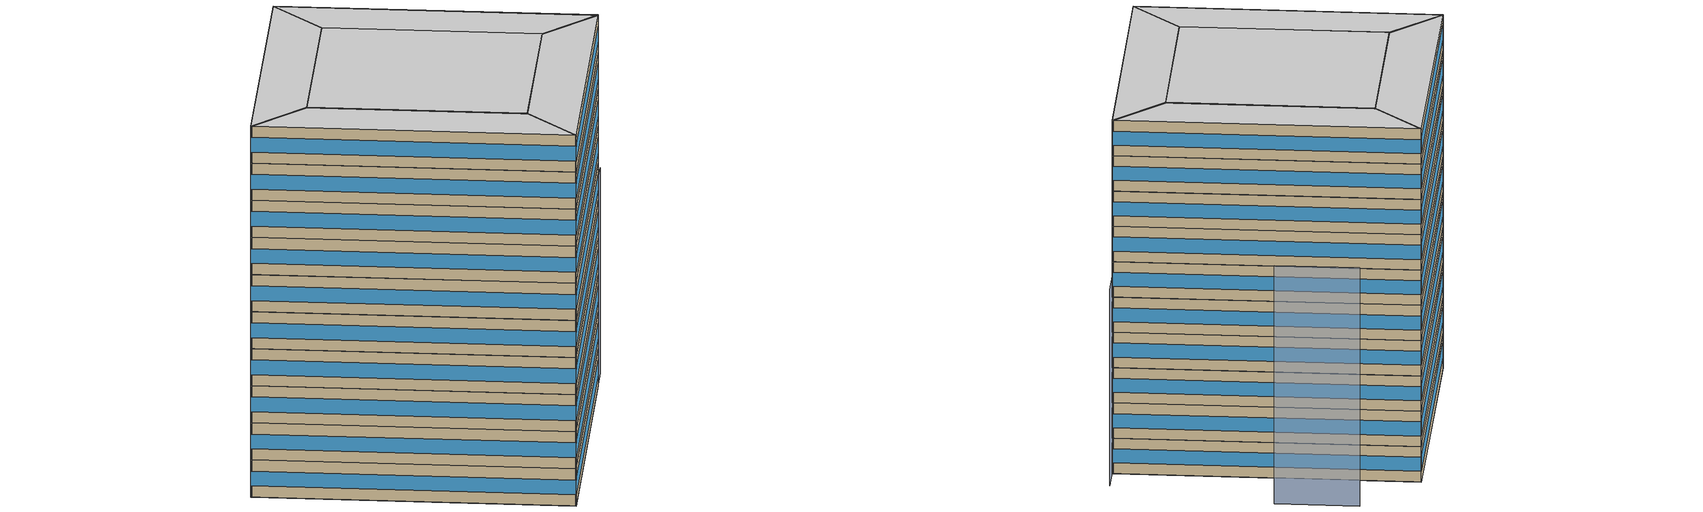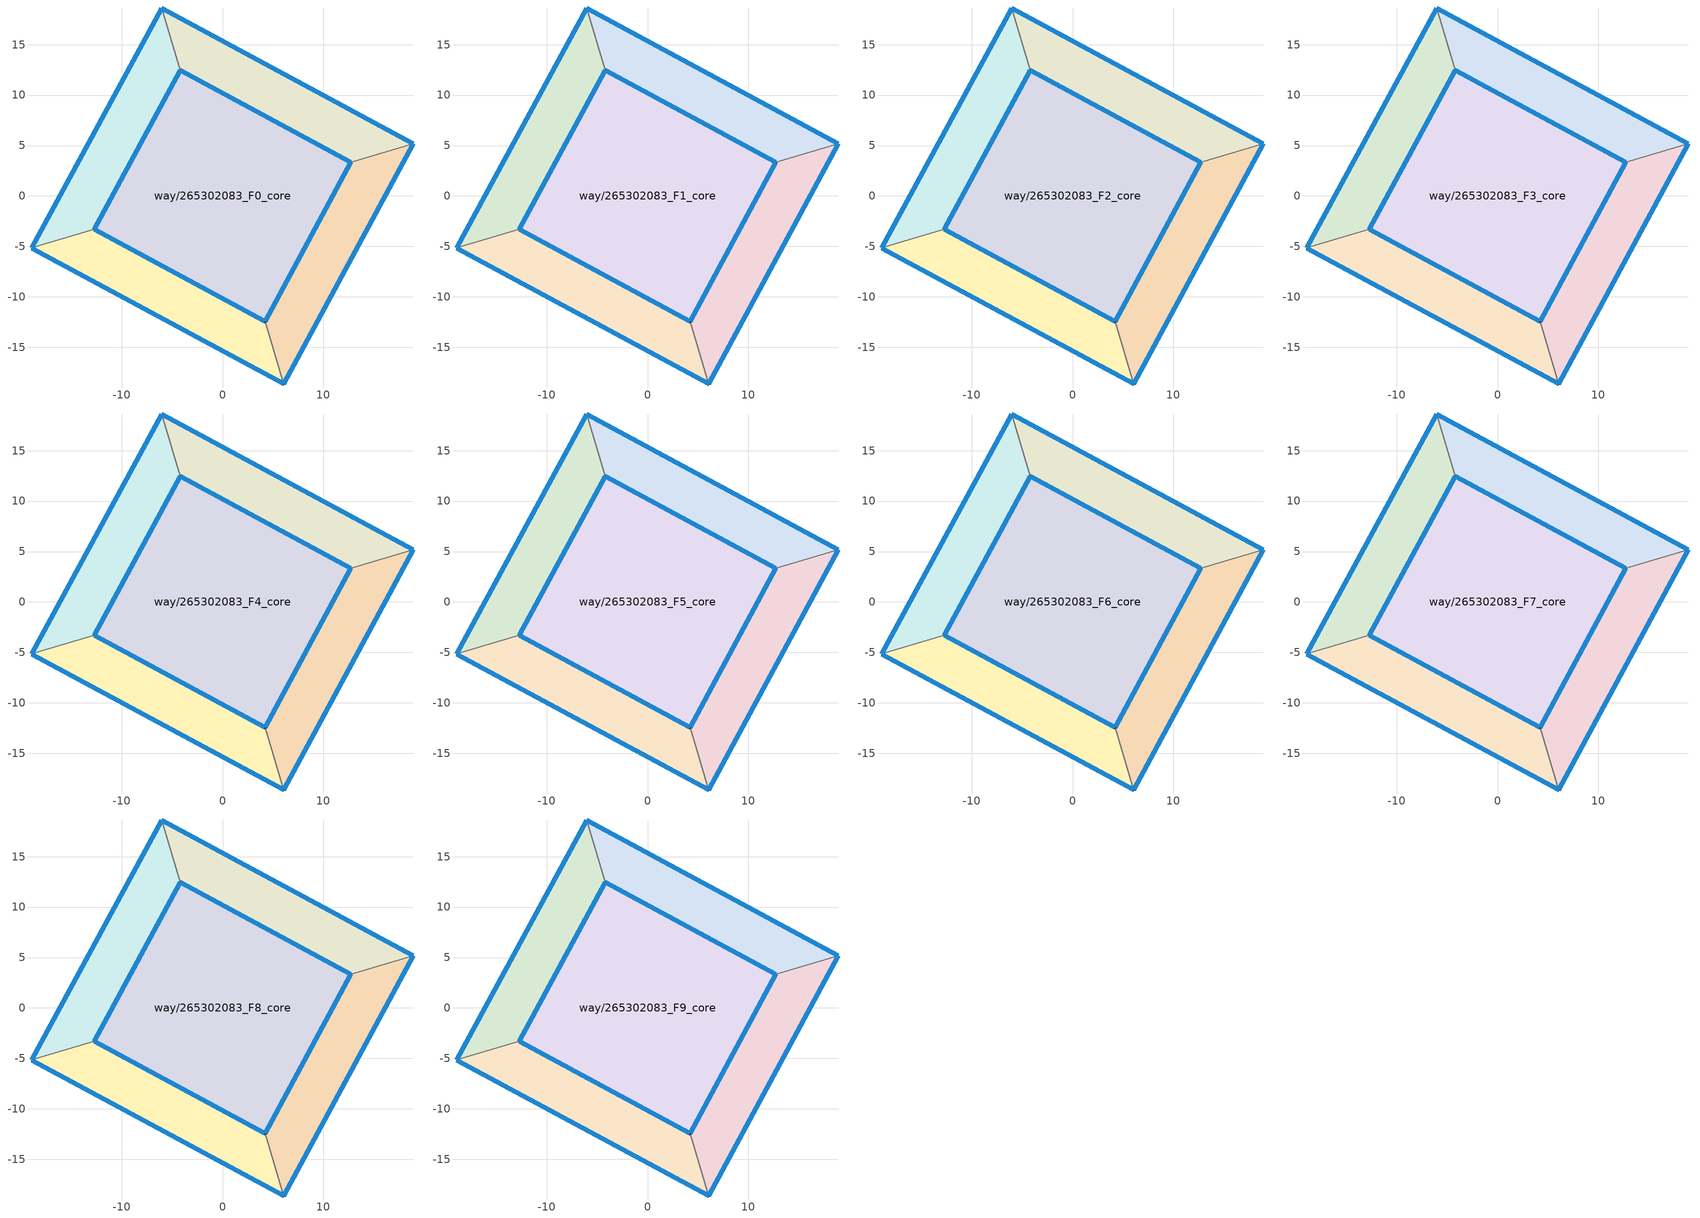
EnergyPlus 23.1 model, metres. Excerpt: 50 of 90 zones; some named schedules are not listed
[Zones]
way/265302083_F0_perim1
 floor ground (Floor_Construction): 6.06,-18.64 4.2,-12.45 -12.73,-3.31 -18.93,-5.15 z0
 wall outside (Wall_Construction): 6.06,-18.64 -18.93,-5.15 / -12.73,-3.31 4.2,-12.45 z0:3.5
 wall to way/265302083_F0_perim4 (Wall_Construction): 4.2,-12.45 6.06,-18.64 z0:3.5
 wall to way/265302083_F0_perim2 (Wall_Construction): -18.93,-5.15 -12.73,-3.31 z0:3.5
 window (Window_Construction): 6.04,-18.63 -18.92,-5.16 / -12.72,-3.31 4.2,-12.44 z1.05:2.45
way/265302083_F0_perim2
 floor ground (Floor_Construction): -12.73,-3.31 -4.18,12.45 -6.03,18.63 -18.93,-5.15 z0
 wall outside (Wall_Construction): -18.93,-5.15 -6.03,18.63 / -4.18,12.45 -12.73,-3.31 z0:3.5
 wall to way/265302083_F0_perim3 (Wall_Construction): -6.03,18.63 -4.18,12.45 z0:3.5
 window (Window_Construction): -18.92,-5.14 -6.03,18.62 / -4.19,12.44 -12.73,-3.3 z1.05:2.45
way/265302083_F0_perim3
 floor ground (Floor_Construction): 18.91,5.18 -6.03,18.63 -4.18,12.45 12.72,3.33 z0
 wall outside (Wall_Construction): -6.03,18.63 18.91,5.18 / 12.72,3.33 -4.18,12.45 z0:3.5
 wall to way/265302083_F0_perim4 (Wall_Construction): 18.91,5.18 12.72,3.33 z0:3.5
 window (Window_Construction): -6.01,18.63 18.9,5.18 / 12.71,3.33 -4.18,12.44 z1.05:2.45
way/265302083_F0_perim4
 floor ground (Floor_Construction): 6.06,-18.64 18.91,5.18 12.72,3.33 4.2,-12.45 z0
 wall outside (Wall_Construction): 18.91,5.18 6.06,-18.64 / 4.2,-12.45 12.72,3.33 z0:3.5
 window (Window_Construction): 18.9,5.17 6.06,-18.63 / 4.21,-12.44 12.71,3.32 z1.05:2.45
way/265302083_F0_core
 floor ground (Floor_Construction): 12.72,3.33 4.2,-12.45 -12.73,-3.31 -4.18,12.45 z0
 wall outside (Wall_Construction): -12.73,-3.31 4.2,-12.45 12.72,3.33 -4.18,12.45 -12.73,-3.31 z0:3.5
 window (Window_Construction): -12.72,-3.31 4.2,-12.44 / -4.19,12.44 -12.73,-3.3 / 12.71,3.33 -4.18,12.44 / 4.21,-12.44 12.71,3.32 z1.05:2.45
way/265302083_F1_perim1
 floor to way/265302083_F0_perim1 (Floor_Construction): 6.06,-18.64 4.2,-12.45 -12.73,-3.31 -18.93,-5.15 z3.5
 wall outside (Wall_Construction): 6.06,-18.64 -18.93,-5.15 / -12.73,-3.31 4.2,-12.45 z3.5:7
 wall to way/265302083_F1_perim4 (Wall_Construction): 4.2,-12.45 6.06,-18.64 z3.5:7
 wall to way/265302083_F1_perim2 (Wall_Construction): -18.93,-5.15 -12.73,-3.31 z3.5:7
 window (Window_Construction): 6.04,-18.63 -18.92,-5.16 / -12.72,-3.31 4.2,-12.44 z4.55:5.95
way/265302083_F1_perim2
 floor to way/265302083_F0_perim2 (Floor_Construction): -12.73,-3.31 -4.18,12.45 -6.03,18.63 -18.93,-5.15 z3.5
 wall outside (Wall_Construction): -18.93,-5.15 -6.03,18.63 / -4.18,12.45 -12.73,-3.31 z3.5:7
 wall to way/265302083_F1_perim3 (Wall_Construction): -6.03,18.63 -4.18,12.45 z3.5:7
 window (Window_Construction): -18.92,-5.14 -6.03,18.62 / -4.19,12.44 -12.73,-3.3 z4.55:5.95
way/265302083_F1_perim3
 floor to way/265302083_F0_perim3 (Floor_Construction): 18.91,5.18 -6.03,18.63 -4.18,12.45 12.72,3.33 z3.5
 wall outside (Wall_Construction): -6.03,18.63 18.91,5.18 / 12.72,3.33 -4.18,12.45 z3.5:7
 wall to way/265302083_F1_perim4 (Wall_Construction): 18.91,5.18 12.72,3.33 z3.5:7
 window (Window_Construction): -6.01,18.63 18.9,5.18 / 12.71,3.33 -4.18,12.44 z4.55:5.95
way/265302083_F1_perim4
 floor to way/265302083_F0_perim4 (Floor_Construction): 6.06,-18.64 18.91,5.18 12.72,3.33 4.2,-12.45 z3.5
 wall outside (Wall_Construction): 18.91,5.18 6.06,-18.64 / 4.2,-12.45 12.72,3.33 z3.5:7
 window (Window_Construction): 18.9,5.17 6.06,-18.63 / 4.21,-12.44 12.71,3.32 z4.55:5.95
way/265302083_F1_core
 floor to way/265302083_F0_core (Floor_Construction): 12.72,3.33 4.2,-12.45 -12.73,-3.31 -4.18,12.45 z3.5
 wall outside (Wall_Construction): -12.73,-3.31 4.2,-12.45 12.72,3.33 -4.18,12.45 -12.73,-3.31 z3.5:7
 window (Window_Construction): -12.72,-3.31 4.2,-12.44 / -4.19,12.44 -12.73,-3.3 / 12.71,3.33 -4.18,12.44 / 4.21,-12.44 12.71,3.32 z4.55:5.95
way/265302083_F2_perim1
 floor to way/265302083_F1_perim1 (Floor_Construction): 6.06,-18.64 4.2,-12.45 -12.73,-3.31 -18.93,-5.15 z7
 wall outside (Wall_Construction): 6.06,-18.64 -18.93,-5.15 / -12.73,-3.31 4.2,-12.45 z7:10.5
 wall to way/265302083_F2_perim4 (Wall_Construction): 4.2,-12.45 6.06,-18.64 z7:10.5
 wall to way/265302083_F2_perim2 (Wall_Construction): -18.93,-5.15 -12.73,-3.31 z7:10.5
 window (Window_Construction): 6.04,-18.63 -18.92,-5.16 / -12.72,-3.31 4.2,-12.44 z8.05:9.45
way/265302083_F2_perim2
 floor to way/265302083_F1_perim2 (Floor_Construction): -12.73,-3.31 -4.18,12.45 -6.03,18.63 -18.93,-5.15 z7
 wall outside (Wall_Construction): -18.93,-5.15 -6.03,18.63 / -4.18,12.45 -12.73,-3.31 z7:10.5
 wall to way/265302083_F2_perim3 (Wall_Construction): -6.03,18.63 -4.18,12.45 z7:10.5
 window (Window_Construction): -18.92,-5.14 -6.03,18.62 / -4.19,12.44 -12.73,-3.3 z8.05:9.45
way/265302083_F2_perim3
 floor to way/265302083_F1_perim3 (Floor_Construction): 18.91,5.18 -6.03,18.63 -4.18,12.45 12.72,3.33 z7
 wall outside (Wall_Construction): -6.03,18.63 18.91,5.18 / 12.72,3.33 -4.18,12.45 z7:10.5
 wall to way/265302083_F2_perim4 (Wall_Construction): 18.91,5.18 12.72,3.33 z7:10.5
 window (Window_Construction): -6.01,18.63 18.9,5.18 / 12.71,3.33 -4.18,12.44 z8.05:9.45
way/265302083_F2_perim4
 floor to way/265302083_F1_perim4 (Floor_Construction): 6.06,-18.64 18.91,5.18 12.72,3.33 4.2,-12.45 z7
 wall outside (Wall_Construction): 18.91,5.18 6.06,-18.64 / 4.2,-12.45 12.72,3.33 z7:10.5
 window (Window_Construction): 18.9,5.17 6.06,-18.63 / 4.21,-12.44 12.71,3.32 z8.05:9.45
way/265302083_F2_core
 floor to way/265302083_F1_core (Floor_Construction): 12.72,3.33 4.2,-12.45 -12.73,-3.31 -4.18,12.45 z7
 wall outside (Wall_Construction): -12.73,-3.31 4.2,-12.45 12.72,3.33 -4.18,12.45 -12.73,-3.31 z7:10.5
 window (Window_Construction): -12.72,-3.31 4.2,-12.44 / -4.19,12.44 -12.73,-3.3 / 12.71,3.33 -4.18,12.44 / 4.21,-12.44 12.71,3.32 z8.05:9.45
way/265302083_F3_perim1
 floor to way/265302083_F2_perim1 (Floor_Construction): 6.06,-18.64 4.2,-12.45 -12.73,-3.31 -18.93,-5.15 z10.5
 wall outside (Wall_Construction): 6.06,-18.64 -18.93,-5.15 / -12.73,-3.31 4.2,-12.45 z10.5:14
 wall to way/265302083_F3_perim4 (Wall_Construction): 4.2,-12.45 6.06,-18.64 z10.5:14
 wall to way/265302083_F3_perim2 (Wall_Construction): -18.93,-5.15 -12.73,-3.31 z10.5:14
 window (Window_Construction): 6.04,-18.63 -18.92,-5.16 / -12.72,-3.31 4.2,-12.44 z11.55:12.95
way/265302083_F3_perim2
 floor to way/265302083_F2_perim2 (Floor_Construction): -12.73,-3.31 -4.18,12.45 -6.03,18.63 -18.93,-5.15 z10.5
 wall outside (Wall_Construction): -18.93,-5.15 -6.03,18.63 / -4.18,12.45 -12.73,-3.31 z10.5:14
 wall to way/265302083_F3_perim3 (Wall_Construction): -6.03,18.63 -4.18,12.45 z10.5:14
 window (Window_Construction): -18.92,-5.14 -6.03,18.62 / -4.19,12.44 -12.73,-3.3 z11.55:12.95
way/265302083_F3_perim3
 floor to way/265302083_F2_perim3 (Floor_Construction): 18.91,5.18 -6.03,18.63 -4.18,12.45 12.72,3.33 z10.5
 wall outside (Wall_Construction): -6.03,18.63 18.91,5.18 / 12.72,3.33 -4.18,12.45 z10.5:14
 wall to way/265302083_F3_perim4 (Wall_Construction): 18.91,5.18 12.72,3.33 z10.5:14
 window (Window_Construction): -6.01,18.63 18.9,5.18 / 12.71,3.33 -4.18,12.44 z11.55:12.95
way/265302083_F3_perim4
 floor to way/265302083_F2_perim4 (Floor_Construction): 6.06,-18.64 18.91,5.18 12.72,3.33 4.2,-12.45 z10.5
 wall outside (Wall_Construction): 18.91,5.18 6.06,-18.64 / 4.2,-12.45 12.72,3.33 z10.5:14
 window (Window_Construction): 18.9,5.17 6.06,-18.63 / 4.21,-12.44 12.71,3.32 z11.55:12.95
way/265302083_F3_core
 floor to way/265302083_F2_core (Floor_Construction): 12.72,3.33 4.2,-12.45 -12.73,-3.31 -4.18,12.45 z10.5
 wall outside (Wall_Construction): -12.73,-3.31 4.2,-12.45 12.72,3.33 -4.18,12.45 -12.73,-3.31 z10.5:14
 window (Window_Construction): -12.72,-3.31 4.2,-12.44 / -4.19,12.44 -12.73,-3.3 / 12.71,3.33 -4.18,12.44 / 4.21,-12.44 12.71,3.32 z11.55:12.95
way/265302083_F4_perim1
 floor to way/265302083_F3_perim1 (Floor_Construction): 6.06,-18.64 4.2,-12.45 -12.73,-3.31 -18.93,-5.15 z14
 wall outside (Wall_Construction): 6.06,-18.64 -18.93,-5.15 / -12.73,-3.31 4.2,-12.45 z14:17.5
 wall to way/265302083_F4_perim4 (Wall_Construction): 4.2,-12.45 6.06,-18.64 z14:17.5
 wall to way/265302083_F4_perim2 (Wall_Construction): -18.93,-5.15 -12.73,-3.31 z14:17.5
 window (Window_Construction): 6.04,-18.63 -18.92,-5.16 / -12.72,-3.31 4.2,-12.44 z15.05:16.45
way/265302083_F4_perim2
 floor to way/265302083_F3_perim2 (Floor_Construction): -12.73,-3.31 -4.18,12.45 -6.03,18.63 -18.93,-5.15 z14
 wall outside (Wall_Construction): -18.93,-5.15 -6.03,18.63 / -4.18,12.45 -12.73,-3.31 z14:17.5
 wall to way/265302083_F4_perim3 (Wall_Construction): -6.03,18.63 -4.18,12.45 z14:17.5
 window (Window_Construction): -18.92,-5.14 -6.03,18.62 / -4.19,12.44 -12.73,-3.3 z15.05:16.45
way/265302083_F4_perim3
 floor to way/265302083_F3_perim3 (Floor_Construction): 18.91,5.18 -6.03,18.63 -4.18,12.45 12.72,3.33 z14
 wall outside (Wall_Construction): -6.03,18.63 18.91,5.18 / 12.72,3.33 -4.18,12.45 z14:17.5
 wall to way/265302083_F4_perim4 (Wall_Construction): 18.91,5.18 12.72,3.33 z14:17.5
 window (Window_Construction): -6.01,18.63 18.9,5.18 / 12.71,3.33 -4.18,12.44 z15.05:16.45
way/265302083_F4_perim4
 floor to way/265302083_F3_perim4 (Floor_Construction): 6.06,-18.64 18.91,5.18 12.72,3.33 4.2,-12.45 z14
 wall outside (Wall_Construction): 18.91,5.18 6.06,-18.64 / 4.2,-12.45 12.72,3.33 z14:17.5
 window (Window_Construction): 18.9,5.17 6.06,-18.63 / 4.21,-12.44 12.71,3.32 z15.05:16.45
way/265302083_F4_core
 floor to way/265302083_F3_core (Floor_Construction): 12.72,3.33 4.2,-12.45 -12.73,-3.31 -4.18,12.45 z14
 wall outside (Wall_Construction): -12.73,-3.31 4.2,-12.45 12.72,3.33 -4.18,12.45 -12.73,-3.31 z14:17.5
 window (Window_Construction): -12.72,-3.31 4.2,-12.44 / -4.19,12.44 -12.73,-3.3 / 12.71,3.33 -4.18,12.44 / 4.21,-12.44 12.71,3.32 z15.05:16.45
way/265302083_F5_perim1
 floor to way/265302083_F4_perim1 (Floor_Construction): 6.06,-18.64 4.2,-12.45 -12.73,-3.31 -18.93,-5.15 z17.5
 wall outside (Wall_Construction): 6.06,-18.64 -18.93,-5.15 / -12.73,-3.31 4.2,-12.45 z17.5:21
 wall to way/265302083_F5_perim4 (Wall_Construction): 4.2,-12.45 6.06,-18.64 z17.5:21
 wall to way/265302083_F5_perim2 (Wall_Construction): -18.93,-5.15 -12.73,-3.31 z17.5:21
 window (Window_Construction): 6.04,-18.63 -18.92,-5.16 / -12.72,-3.31 4.2,-12.44 z18.55:19.95
way/265302083_F5_perim2
 floor to way/265302083_F4_perim2 (Floor_Construction): -12.73,-3.31 -4.18,12.45 -6.03,18.63 -18.93,-5.15 z17.5
 wall outside (Wall_Construction): -18.93,-5.15 -6.03,18.63 / -4.18,12.45 -12.73,-3.31 z17.5:21
 wall to way/265302083_F5_perim3 (Wall_Construction): -6.03,18.63 -4.18,12.45 z17.5:21
 window (Window_Construction): -18.92,-5.14 -6.03,18.62 / -4.19,12.44 -12.73,-3.3 z18.55:19.95
way/265302083_F5_perim3
 floor to way/265302083_F4_perim3 (Floor_Construction): 18.91,5.18 -6.03,18.63 -4.18,12.45 12.72,3.33 z17.5
 wall outside (Wall_Construction): -6.03,18.63 18.91,5.18 / 12.72,3.33 -4.18,12.45 z17.5:21
 wall to way/265302083_F5_perim4 (Wall_Construction): 18.91,5.18 12.72,3.33 z17.5:21
 window (Window_Construction): -6.01,18.63 18.9,5.18 / 12.71,3.33 -4.18,12.44 z18.55:19.95
way/265302083_F5_perim4
 floor to way/265302083_F4_perim4 (Floor_Construction): 6.06,-18.64 18.91,5.18 12.72,3.33 4.2,-12.45 z17.5
 wall outside (Wall_Construction): 18.91,5.18 6.06,-18.64 / 4.2,-12.45 12.72,3.33 z17.5:21
 window (Window_Construction): 18.9,5.17 6.06,-18.63 / 4.21,-12.44 12.71,3.32 z18.55:19.95
way/265302083_F5_core
 floor to way/265302083_F4_core (Floor_Construction): 12.72,3.33 4.2,-12.45 -12.73,-3.31 -4.18,12.45 z17.5
 wall outside (Wall_Construction): -12.73,-3.31 4.2,-12.45 12.72,3.33 -4.18,12.45 -12.73,-3.31 z17.5:21
 window (Window_Construction): -12.72,-3.31 4.2,-12.44 / -4.19,12.44 -12.73,-3.3 / 12.71,3.33 -4.18,12.44 / 4.21,-12.44 12.71,3.32 z18.55:19.95
way/265302083_F6_perim1
 floor to way/265302083_F5_perim1 (Floor_Construction): 6.06,-18.64 4.2,-12.45 -12.73,-3.31 -18.93,-5.15 z21
 wall outside (Wall_Construction): 6.06,-18.64 -18.93,-5.15 / -12.73,-3.31 4.2,-12.45 z21:24.5
 wall to way/265302083_F6_perim4 (Wall_Construction): 4.2,-12.45 6.06,-18.64 z21:24.5
 wall to way/265302083_F6_perim2 (Wall_Construction): -18.93,-5.15 -12.73,-3.31 z21:24.5
 window (Window_Construction): 6.04,-18.63 -18.92,-5.16 / -12.72,-3.31 4.2,-12.44 z22.05:23.45
way/265302083_F6_perim2
 floor to way/265302083_F5_perim2 (Floor_Construction): -12.73,-3.31 -4.18,12.45 -6.03,18.63 -18.93,-5.15 z21
 wall outside (Wall_Construction): -18.93,-5.15 -6.03,18.63 / -4.18,12.45 -12.73,-3.31 z21:24.5
 wall to way/265302083_F6_perim3 (Wall_Construction): -6.03,18.63 -4.18,12.45 z21:24.5
 window (Window_Construction): -18.92,-5.14 -6.03,18.62 / -4.19,12.44 -12.73,-3.3 z22.05:23.45
way/265302083_F6_perim3
 floor to way/265302083_F5_perim3 (Floor_Construction): 18.91,5.18 -6.03,18.63 -4.18,12.45 12.72,3.33 z21
 wall outside (Wall_Construction): -6.03,18.63 18.91,5.18 / 12.72,3.33 -4.18,12.45 z21:24.5
 wall to way/265302083_F6_perim4 (Wall_Construction): 18.91,5.18 12.72,3.33 z21:24.5
 window (Window_Construction): -6.01,18.63 18.9,5.18 / 12.71,3.33 -4.18,12.44 z22.05:23.45
way/265302083_F6_perim4
 floor to way/265302083_F5_perim4 (Floor_Construction): 6.06,-18.64 18.91,5.18 12.72,3.33 4.2,-12.45 z21
 wall outside (Wall_Construction): 18.91,5.18 6.06,-18.64 / 4.2,-12.45 12.72,3.33 z21:24.5
 window (Window_Construction): 18.9,5.17 6.06,-18.63 / 4.21,-12.44 12.71,3.32 z22.05:23.45
way/265302083_F6_core
 floor to way/265302083_F5_core (Floor_Construction): 12.72,3.33 4.2,-12.45 -12.73,-3.31 -4.18,12.45 z21
 wall outside (Wall_Construction): -12.73,-3.31 4.2,-12.45 12.72,3.33 -4.18,12.45 -12.73,-3.31 z21:24.5
 window (Window_Construction): -12.72,-3.31 4.2,-12.44 / -4.19,12.44 -12.73,-3.3 / 12.71,3.33 -4.18,12.44 / 4.21,-12.44 12.71,3.32 z22.05:23.45
way/265302083_F7_perim1
 floor to way/265302083_F6_perim1 (Floor_Construction): 6.06,-18.64 4.2,-12.45 -12.73,-3.31 -18.93,-5.15 z24.5
 wall outside (Wall_Construction): 6.06,-18.64 -18.93,-5.15 / -12.73,-3.31 4.2,-12.45 z24.5:28
 wall to way/265302083_F7_perim4 (Wall_Construction): 4.2,-12.45 6.06,-18.64 z24.5:28
 wall to way/265302083_F7_perim2 (Wall_Construction): -18.93,-5.15 -12.73,-3.31 z24.5:28
 window (Window_Construction): 6.04,-18.63 -18.92,-5.16 / -12.72,-3.31 4.2,-12.44 z25.55:26.95
way/265302083_F7_perim2
 floor to way/265302083_F6_perim2 (Floor_Construction): -12.73,-3.31 -4.18,12.45 -6.03,18.63 -18.93,-5.15 z24.5
 wall outside (Wall_Construction): -18.93,-5.15 -6.03,18.63 / -4.18,12.45 -12.73,-3.31 z24.5:28
 wall to way/265302083_F7_perim3 (Wall_Construction): -6.03,18.63 -4.18,12.45 z24.5:28
 window (Window_Construction): -18.92,-5.14 -6.03,18.62 / -4.19,12.44 -12.73,-3.3 z25.55:26.95
way/265302083_F7_perim3
 floor to way/265302083_F6_perim3 (Floor_Construction): 18.91,5.18 -6.03,18.63 -4.18,12.45 12.72,3.33 z24.5
 wall outside (Wall_Construction): -6.03,18.63 18.91,5.18 / 12.72,3.33 -4.18,12.45 z24.5:28
 wall to way/265302083_F7_perim4 (Wall_Construction): 18.91,5.18 12.72,3.33 z24.5:28
 window (Window_Construction): -6.01,18.63 18.9,5.18 / 12.71,3.33 -4.18,12.44 z25.55:26.95
way/265302083_F7_perim4
 floor to way/265302083_F6_perim4 (Floor_Construction): 6.06,-18.64 18.91,5.18 12.72,3.33 4.2,-12.45 z24.5
 wall outside (Wall_Construction): 18.91,5.18 6.06,-18.64 / 4.2,-12.45 12.72,3.33 z24.5:28
 window (Window_Construction): 18.9,5.17 6.06,-18.63 / 4.21,-12.44 12.71,3.32 z25.55:26.95
way/265302083_F7_core
 floor to way/265302083_F6_core (Floor_Construction): 12.72,3.33 4.2,-12.45 -12.73,-3.31 -4.18,12.45 z24.5
 wall outside (Wall_Construction): -12.73,-3.31 4.2,-12.45 12.72,3.33 -4.18,12.45 -12.73,-3.31 z24.5:28
 window (Window_Construction): -12.72,-3.31 4.2,-12.44 / -4.19,12.44 -12.73,-3.3 / 12.71,3.33 -4.18,12.44 / 4.21,-12.44 12.71,3.32 z25.55:26.95
way/265302083_F8_perim1
 floor to way/265302083_F7_perim1 (Floor_Construction): 6.06,-18.64 4.2,-12.45 -12.73,-3.31 -18.93,-5.15 z28
 wall outside (Wall_Construction): 6.06,-18.64 -18.93,-5.15 / -12.73,-3.31 4.2,-12.45 z28:31.5
 wall to way/265302083_F8_perim4 (Wall_Construction): 4.2,-12.45 6.06,-18.64 z28:31.5
 wall to way/265302083_F8_perim2 (Wall_Construction): -18.93,-5.15 -12.73,-3.31 z28:31.5
 window (Window_Construction): 6.04,-18.63 -18.92,-5.16 / -12.72,-3.31 4.2,-12.44 z29.05:30.45
way/265302083_F8_perim2
 floor to way/265302083_F7_perim2 (Floor_Construction): -12.73,-3.31 -4.18,12.45 -6.03,18.63 -18.93,-5.15 z28
 wall outside (Wall_Construction): -18.93,-5.15 -6.03,18.63 / -4.18,12.45 -12.73,-3.31 z28:31.5
 wall to way/265302083_F8_perim3 (Wall_Construction): -6.03,18.63 -4.18,12.45 z28:31.5
 window (Window_Construction): -18.92,-5.14 -6.03,18.62 / -4.19,12.44 -12.73,-3.3 z29.05:30.45
way/265302083_F8_perim3
 floor to way/265302083_F7_perim3 (Floor_Construction): 18.91,5.18 -6.03,18.63 -4.18,12.45 12.72,3.33 z28
 wall outside (Wall_Construction): -6.03,18.63 18.91,5.18 / 12.72,3.33 -4.18,12.45 z28:31.5
 wall to way/265302083_F8_perim4 (Wall_Construction): 18.91,5.18 12.72,3.33 z28:31.5
 window (Window_Construction): -6.01,18.63 18.9,5.18 / 12.71,3.33 -4.18,12.44 z29.05:30.45
way/265302083_F8_perim4
 floor to way/265302083_F7_perim4 (Floor_Construction): 6.06,-18.64 18.91,5.18 12.72,3.33 4.2,-12.45 z28
 wall outside (Wall_Construction): 18.91,5.18 6.06,-18.64 / 4.2,-12.45 12.72,3.33 z28:31.5
 window (Window_Construction): 18.9,5.17 6.06,-18.63 / 4.21,-12.44 12.71,3.32 z29.05:30.45
way/265302083_F8_core
 floor to way/265302083_F7_core (Floor_Construction): 12.72,3.33 4.2,-12.45 -12.73,-3.31 -4.18,12.45 z28
 wall outside (Wall_Construction): -12.73,-3.31 4.2,-12.45 12.72,3.33 -4.18,12.45 -12.73,-3.31 z28:31.5
 window (Window_Construction): -12.72,-3.31 4.2,-12.44 / -4.19,12.44 -12.73,-3.3 / 12.71,3.33 -4.18,12.44 / 4.21,-12.44 12.71,3.32 z29.05:30.45
way/265302083_F9_perim1
 floor to way/265302083_F8_perim1 (Floor_Construction): 6.06,-18.64 4.2,-12.45 -12.73,-3.31 -18.93,-5.15 z31.5
 wall outside (Wall_Construction): 6.06,-18.64 -18.93,-5.15 / -12.73,-3.31 4.2,-12.45 z31.5:35
 wall to way/265302083_F9_perim4 (Wall_Construction): 4.2,-12.45 6.06,-18.64 z31.5:35
 wall to way/265302083_F9_perim2 (Wall_Construction): -18.93,-5.15 -12.73,-3.31 z31.5:35
 window (Window_Construction): 6.04,-18.63 -18.92,-5.16 / -12.72,-3.31 4.2,-12.44 z32.55:33.95
 ceiling to way/265302083_F10_perim1 (Floor_Construction): 4.2,-12.45 6.06,-18.64 -18.93,-5.15 -12.73,-3.31 z35
way/265302083_F9_perim2
 floor to way/265302083_F8_perim2 (Floor_Construction): -12.73,-3.31 -4.18,12.45 -6.03,18.63 -18.93,-5.15 z31.5
 wall outside (Wall_Construction): -18.93,-5.15 -6.03,18.63 / -4.18,12.45 -12.73,-3.31 z31.5:35
 wall to way/265302083_F9_perim3 (Wall_Construction): -6.03,18.63 -4.18,12.45 z31.5:35
 window (Window_Construction): -18.92,-5.14 -6.03,18.62 / -4.19,12.44 -12.73,-3.3 z32.55:33.95
 ceiling to way/265302083_F10_perim2 (Floor_Construction): -6.03,18.63 -4.18,12.45 -12.73,-3.31 -18.93,-5.15 z35
way/265302083_F9_perim3
 floor to way/265302083_F8_perim3 (Floor_Construction): 18.91,5.18 -6.03,18.63 -4.18,12.45 12.72,3.33 z31.5
 wall outside (Wall_Construction): -6.03,18.63 18.91,5.18 / 12.72,3.33 -4.18,12.45 z31.5:35
 wall to way/265302083_F9_perim4 (Wall_Construction): 18.91,5.18 12.72,3.33 z31.5:35
 window (Window_Construction): -6.01,18.63 18.9,5.18 / 12.71,3.33 -4.18,12.44 z32.55:33.95
 ceiling to way/265302083_F10_perim3 (Floor_Construction): 18.91,5.18 12.72,3.33 -4.18,12.45 -6.03,18.63 z35
way/265302083_F9_perim4
 floor to way/265302083_F8_perim4 (Floor_Construction): 6.06,-18.64 18.91,5.18 12.72,3.33 4.2,-12.45 z31.5
 wall outside (Wall_Construction): 18.91,5.18 6.06,-18.64 / 4.2,-12.45 12.72,3.33 z31.5:35
 window (Window_Construction): 18.9,5.17 6.06,-18.63 / 4.21,-12.44 12.71,3.32 z32.55:33.95
 ceiling to way/265302083_F10_perim4 (Floor_Construction): 18.91,5.18 6.06,-18.64 4.2,-12.45 12.72,3.33 z35
way/265302083_F9_core
 floor to way/265302083_F8_core (Floor_Construction): 12.72,3.33 4.2,-12.45 -12.73,-3.31 -4.18,12.45 z31.5
 wall outside (Wall_Construction): -12.73,-3.31 4.2,-12.45 12.72,3.33 -4.18,12.45 -12.73,-3.31 z31.5:35
 window (Window_Construction): -12.72,-3.31 4.2,-12.44 / -4.19,12.44 -12.73,-3.3 / 12.71,3.33 -4.18,12.44 / 4.21,-12.44 12.71,3.32 z32.55:33.95
 ceiling to way/265302083_F10_core (Floor_Construction): 4.2,-12.45 12.72,3.33 -4.18,12.45 -12.73,-3.31 z35
shading: 6.06,-18.64 20.25,7.66 z0:19.4; 8.34,17.75 1.45,21.46 z0:23.6
[Building]
OpenUBEM_Building: North Axis=0; Terrain=City; Solar Distribution=FullExterior
[Site:Location]
New.York-Central.Park.Obs-Belvedere.Castle: Latitude=40.77889; Longitude=-73.9692; Time Zone=-5; Elevation=48
[SizingPeriod:WeatherFileDays]
AnnualSizingPeriod: Begin Month=1; Begin Day of Month=1; End Month=12; End Day of Month=31; Day of Week for Start Day=Monday; Use Weather File Daylight Saving Period=No; Use Weather File Rain and Snow Indicators=No
[SITE:WATERMAINSTEMPERATURE]
Calculation Method=CorrelationFromWeatherFile
[MATERIAL:NOMASS] Roughness=MediumRough; Thermal Absorptance=0.9; Solar Absorptance=0.7; Visible Absorptance=0.7
Name | Thermal Resistance
Wall_Assembly | 1.05708
Floor_Assembly | 1.9305
[WINDOWMATERIAL:SIMPLEGLAZINGSYSTEM]
Window_Material: UFactor=3.27; Solar Heat Gain Coefficient=0.36; Visible Transmittance=0.6
[CONSTRUCTION]
Wall_Construction: Wall_Assembly
Floor_Construction: Floor_Assembly
Window_Construction: Window_Material
[ZONE] Type=1; Multiplier=1; Ceiling Height=autocalculate; Volume=autocalculate; Floor Area=autocalculate; Part of Total Floor Area=Yes
way/265302083_F0_perim1; way/265302083_F1_perim1; way/265302083_F2_perim1; way/265302083_F3_perim1; way/265302083_F4_perim1; way/265302083_F5_perim1; way/265302083_F6_perim1; way/265302083_F7_perim1; way/265302083_F8_perim1; way/265302083_F9_perim1; way/265302083_F0_perim2; way/265302083_F1_perim2; way/265302083_F2_perim2; way/265302083_F3_perim2; way/265302083_F4_perim2; way/265302083_F5_perim2; way/265302083_F6_perim2; way/265302083_F7_perim2; way/265302083_F8_perim2; way/265302083_F9_perim2; way/265302083_F0_perim3; way/265302083_F1_perim3; way/265302083_F2_perim3; way/265302083_F3_perim3; way/265302083_F4_perim3; way/265302083_F5_perim3; way/265302083_F6_perim3; way/265302083_F7_perim3; way/265302083_F8_perim3; way/265302083_F9_perim3; way/265302083_F0_perim4; way/265302083_F1_perim4; way/265302083_F2_perim4; way/265302083_F3_perim4; way/265302083_F4_perim4; way/265302083_F5_perim4; way/265302083_F6_perim4; way/265302083_F7_perim4; way/265302083_F8_perim4; way/265302083_F9_perim4; way/265302083_F0_core; way/265302083_F1_core; way/265302083_F2_core; way/265302083_F3_core; way/265302083_F4_core; way/265302083_F5_core; way/265302083_F6_core; way/265302083_F7_core; way/265302083_F8_core; way/265302083_F9_core
[PEOPLE] Number of People Schedule=Occupancy_Schedule_LargeOffice; Number of People Calculation Method=People/Area; People per Floor Area=0.0538213; Fraction Radiant=0.3; Sensible Heat Fraction=autocalculate; Activity Level Schedule=Activity_Level; Carbon Dioxide Generation Rate=3.82e-08; Enable ASHRAE 55 Comfort Warnings=No; Mean Radiant Temperature Calculation Type=ZoneAveraged; Clothing Insulation Calculation Method=ClothingInsulationSchedule; Cold Stress Temperature Threshold=15.56; Heat Stress Temperature Threshold=30
Name | Zone or ZoneList or Space or SpaceList
People_way/265302083_F0_core | way/265302083_F0_core
People_way/265302083_F1_core | way/265302083_F1_core
People_way/265302083_F2_core | way/265302083_F2_core
People_way/265302083_F3_core | way/265302083_F3_core
People_way/265302083_F4_core | way/265302083_F4_core
People_way/265302083_F5_core | way/265302083_F5_core
People_way/265302083_F6_core | way/265302083_F6_core
People_way/265302083_F7_core | way/265302083_F7_core
People_way/265302083_F8_core | way/265302083_F8_core
People_way/265302083_F9_core | way/265302083_F9_core
People_way/265302083_F0_perim1 | way/265302083_F0_perim1
People_way/265302083_F1_perim1 | way/265302083_F1_perim1
People_way/265302083_F2_perim1 | way/265302083_F2_perim1
People_way/265302083_F3_perim1 | way/265302083_F3_perim1
People_way/265302083_F4_perim1 | way/265302083_F4_perim1
People_way/265302083_F5_perim1 | way/265302083_F5_perim1
People_way/265302083_F6_perim1 | way/265302083_F6_perim1
People_way/265302083_F7_perim1 | way/265302083_F7_perim1
People_way/265302083_F8_perim1 | way/265302083_F8_perim1
People_way/265302083_F9_perim1 | way/265302083_F9_perim1
People_way/265302083_F0_perim2 | way/265302083_F0_perim2
People_way/265302083_F1_perim2 | way/265302083_F1_perim2
People_way/265302083_F2_perim2 | way/265302083_F2_perim2
People_way/265302083_F3_perim2 | way/265302083_F3_perim2
People_way/265302083_F4_perim2 | way/265302083_F4_perim2
People_way/265302083_F5_perim2 | way/265302083_F5_perim2
People_way/265302083_F6_perim2 | way/265302083_F6_perim2
People_way/265302083_F7_perim2 | way/265302083_F7_perim2
People_way/265302083_F8_perim2 | way/265302083_F8_perim2
People_way/265302083_F9_perim2 | way/265302083_F9_perim2
People_way/265302083_F0_perim3 | way/265302083_F0_perim3
People_way/265302083_F1_perim3 | way/265302083_F1_perim3
People_way/265302083_F2_perim3 | way/265302083_F2_perim3
People_way/265302083_F3_perim3 | way/265302083_F3_perim3
People_way/265302083_F4_perim3 | way/265302083_F4_perim3
People_way/265302083_F5_perim3 | way/265302083_F5_perim3
People_way/265302083_F6_perim3 | way/265302083_F6_perim3
People_way/265302083_F7_perim3 | way/265302083_F7_perim3
People_way/265302083_F8_perim3 | way/265302083_F8_perim3
People_way/265302083_F9_perim3 | way/265302083_F9_perim3
People_way/265302083_F0_perim4 | way/265302083_F0_perim4
People_way/265302083_F1_perim4 | way/265302083_F1_perim4
People_way/265302083_F2_perim4 | way/265302083_F2_perim4
People_way/265302083_F3_perim4 | way/265302083_F3_perim4
People_way/265302083_F4_perim4 | way/265302083_F4_perim4
People_way/265302083_F5_perim4 | way/265302083_F5_perim4
People_way/265302083_F6_perim4 | way/265302083_F6_perim4
People_way/265302083_F7_perim4 | way/265302083_F7_perim4
People_way/265302083_F8_perim4 | way/265302083_F8_perim4
People_way/265302083_F9_perim4 | way/265302083_F9_perim4
[LIGHTS] Schedule=Lighting_Schedule_LargeOffice; Design Level Calculation Method=Watts/Area; Watts per Zone Floor Area=10.76; Return Air Fraction=0; Fraction Radiant=0.42; Fraction Visible=0; Fraction Replaceable=1; EndUse Subcategory=General; Return Air Fraction Calculated from Plenum Temperature=No; Return Air Fraction Function of Plenum Temperature Coefficient 1=0; Return Air Fraction Function of Plenum Temperature Coefficient 2=0
Name | Zone or ZoneList or Space or SpaceList
Lights_way/265302083_F0_core | way/265302083_F0_core
Lights_way/265302083_F1_core | way/265302083_F1_core
Lights_way/265302083_F2_core | way/265302083_F2_core
Lights_way/265302083_F3_core | way/265302083_F3_core
Lights_way/265302083_F4_core | way/265302083_F4_core
Lights_way/265302083_F5_core | way/265302083_F5_core
Lights_way/265302083_F6_core | way/265302083_F6_core
Lights_way/265302083_F7_core | way/265302083_F7_core
Lights_way/265302083_F8_core | way/265302083_F8_core
Lights_way/265302083_F9_core | way/265302083_F9_core
Lights_way/265302083_F0_perim1 | way/265302083_F0_perim1
Lights_way/265302083_F1_perim1 | way/265302083_F1_perim1
Lights_way/265302083_F2_perim1 | way/265302083_F2_perim1
Lights_way/265302083_F3_perim1 | way/265302083_F3_perim1
Lights_way/265302083_F4_perim1 | way/265302083_F4_perim1
Lights_way/265302083_F5_perim1 | way/265302083_F5_perim1
Lights_way/265302083_F6_perim1 | way/265302083_F6_perim1
Lights_way/265302083_F7_perim1 | way/265302083_F7_perim1
Lights_way/265302083_F8_perim1 | way/265302083_F8_perim1
Lights_way/265302083_F9_perim1 | way/265302083_F9_perim1
Lights_way/265302083_F0_perim2 | way/265302083_F0_perim2
Lights_way/265302083_F1_perim2 | way/265302083_F1_perim2
Lights_way/265302083_F2_perim2 | way/265302083_F2_perim2
Lights_way/265302083_F3_perim2 | way/265302083_F3_perim2
Lights_way/265302083_F4_perim2 | way/265302083_F4_perim2
Lights_way/265302083_F5_perim2 | way/265302083_F5_perim2
Lights_way/265302083_F6_perim2 | way/265302083_F6_perim2
Lights_way/265302083_F7_perim2 | way/265302083_F7_perim2
Lights_way/265302083_F8_perim2 | way/265302083_F8_perim2
Lights_way/265302083_F9_perim2 | way/265302083_F9_perim2
Lights_way/265302083_F0_perim3 | way/265302083_F0_perim3
Lights_way/265302083_F1_perim3 | way/265302083_F1_perim3
Lights_way/265302083_F2_perim3 | way/265302083_F2_perim3
Lights_way/265302083_F3_perim3 | way/265302083_F3_perim3
Lights_way/265302083_F4_perim3 | way/265302083_F4_perim3
Lights_way/265302083_F5_perim3 | way/265302083_F5_perim3
Lights_way/265302083_F6_perim3 | way/265302083_F6_perim3
Lights_way/265302083_F7_perim3 | way/265302083_F7_perim3
Lights_way/265302083_F8_perim3 | way/265302083_F8_perim3
Lights_way/265302083_F9_perim3 | way/265302083_F9_perim3
Lights_way/265302083_F0_perim4 | way/265302083_F0_perim4
Lights_way/265302083_F1_perim4 | way/265302083_F1_perim4
Lights_way/265302083_F2_perim4 | way/265302083_F2_perim4
Lights_way/265302083_F3_perim4 | way/265302083_F3_perim4
Lights_way/265302083_F4_perim4 | way/265302083_F4_perim4
Lights_way/265302083_F5_perim4 | way/265302083_F5_perim4
Lights_way/265302083_F6_perim4 | way/265302083_F6_perim4
Lights_way/265302083_F7_perim4 | way/265302083_F7_perim4
Lights_way/265302083_F8_perim4 | way/265302083_F8_perim4
Lights_way/265302083_F9_perim4 | way/265302083_F9_perim4
[ELECTRICEQUIPMENT] Schedule=Equipment_Schedule_LargeOffice; Design Level Calculation Method=Watts/Area; Watts per Zone Floor Area=10.76; Fraction Latent=0; Fraction Radiant=0.5; Fraction Lost=0; EndUse Subcategory=General
Name | Zone or ZoneList or Space or SpaceList
Equipment_way/265302083_F0_core | way/265302083_F0_core
Equipment_way/265302083_F1_core | way/265302083_F1_core
Equipment_way/265302083_F2_core | way/265302083_F2_core
Equipment_way/265302083_F3_core | way/265302083_F3_core
Equipment_way/265302083_F4_core | way/265302083_F4_core
Equipment_way/265302083_F5_core | way/265302083_F5_core
Equipment_way/265302083_F6_core | way/265302083_F6_core
Equipment_way/265302083_F7_core | way/265302083_F7_core
Equipment_way/265302083_F8_core | way/265302083_F8_core
Equipment_way/265302083_F9_core | way/265302083_F9_core
Equipment_way/265302083_F0_perim1 | way/265302083_F0_perim1
Equipment_way/265302083_F1_perim1 | way/265302083_F1_perim1
Equipment_way/265302083_F2_perim1 | way/265302083_F2_perim1
Equipment_way/265302083_F3_perim1 | way/265302083_F3_perim1
Equipment_way/265302083_F4_perim1 | way/265302083_F4_perim1
Equipment_way/265302083_F5_perim1 | way/265302083_F5_perim1
Equipment_way/265302083_F6_perim1 | way/265302083_F6_perim1
Equipment_way/265302083_F7_perim1 | way/265302083_F7_perim1
Equipment_way/265302083_F8_perim1 | way/265302083_F8_perim1
Equipment_way/265302083_F9_perim1 | way/265302083_F9_perim1
Equipment_way/265302083_F0_perim2 | way/265302083_F0_perim2
Equipment_way/265302083_F1_perim2 | way/265302083_F1_perim2
Equipment_way/265302083_F2_perim2 | way/265302083_F2_perim2
Equipment_way/265302083_F3_perim2 | way/265302083_F3_perim2
Equipment_way/265302083_F4_perim2 | way/265302083_F4_perim2
Equipment_way/265302083_F5_perim2 | way/265302083_F5_perim2
Equipment_way/265302083_F6_perim2 | way/265302083_F6_perim2
Equipment_way/265302083_F7_perim2 | way/265302083_F7_perim2
Equipment_way/265302083_F8_perim2 | way/265302083_F8_perim2
Equipment_way/265302083_F9_perim2 | way/265302083_F9_perim2
Equipment_way/265302083_F0_perim3 | way/265302083_F0_perim3
Equipment_way/265302083_F1_perim3 | way/265302083_F1_perim3
Equipment_way/265302083_F2_perim3 | way/265302083_F2_perim3
Equipment_way/265302083_F3_perim3 | way/265302083_F3_perim3
Equipment_way/265302083_F4_perim3 | way/265302083_F4_perim3
Equipment_way/265302083_F5_perim3 | way/265302083_F5_perim3
Equipment_way/265302083_F6_perim3 | way/265302083_F6_perim3
Equipment_way/265302083_F7_perim3 | way/265302083_F7_perim3
Equipment_way/265302083_F8_perim3 | way/265302083_F8_perim3
Equipment_way/265302083_F9_perim3 | way/265302083_F9_perim3
Equipment_way/265302083_F0_perim4 | way/265302083_F0_perim4
Equipment_way/265302083_F1_perim4 | way/265302083_F1_perim4
Equipment_way/265302083_F2_perim4 | way/265302083_F2_perim4
Equipment_way/265302083_F3_perim4 | way/265302083_F3_perim4
Equipment_way/265302083_F4_perim4 | way/265302083_F4_perim4
Equipment_way/265302083_F5_perim4 | way/265302083_F5_perim4
Equipment_way/265302083_F6_perim4 | way/265302083_F6_perim4
Equipment_way/265302083_F7_perim4 | way/265302083_F7_perim4
Equipment_way/265302083_F8_perim4 | way/265302083_F8_perim4
Equipment_way/265302083_F9_perim4 | way/265302083_F9_perim4
[ZONEINFILTRATION:DESIGNFLOWRATE] Schedule=Infiltration_Schedule_LargeOffice; Design Flow Rate Calculation Method=Flow/ExteriorWallArea; Flow Rate per Exterior Surface Area=0.000285; Constant Term Coefficient=1; Temperature Term Coefficient=0; Velocity Term Coefficient=0; Velocity Squared Term Coefficient=0
Name | Zone or ZoneList or Space or SpaceList
Infiltration_way/265302083_F0_core | way/265302083_F0_core
Infiltration_way/265302083_F1_core | way/265302083_F1_core
Infiltration_way/265302083_F2_core | way/265302083_F2_core
Infiltration_way/265302083_F3_core | way/265302083_F3_core
Infiltration_way/265302083_F4_core | way/265302083_F4_core
Infiltration_way/265302083_F5_core | way/265302083_F5_core
Infiltration_way/265302083_F6_core | way/265302083_F6_core
Infiltration_way/265302083_F7_core | way/265302083_F7_core
Infiltration_way/265302083_F8_core | way/265302083_F8_core
Infiltration_way/265302083_F9_core | way/265302083_F9_core
Infiltration_way/265302083_F0_perim1 | way/265302083_F0_perim1
Infiltration_way/265302083_F1_perim1 | way/265302083_F1_perim1
Infiltration_way/265302083_F2_perim1 | way/265302083_F2_perim1
Infiltration_way/265302083_F3_perim1 | way/265302083_F3_perim1
Infiltration_way/265302083_F4_perim1 | way/265302083_F4_perim1
Infiltration_way/265302083_F5_perim1 | way/265302083_F5_perim1
Infiltration_way/265302083_F6_perim1 | way/265302083_F6_perim1
Infiltration_way/265302083_F7_perim1 | way/265302083_F7_perim1
Infiltration_way/265302083_F8_perim1 | way/265302083_F8_perim1
Infiltration_way/265302083_F9_perim1 | way/265302083_F9_perim1
Infiltration_way/265302083_F0_perim2 | way/265302083_F0_perim2
Infiltration_way/265302083_F1_perim2 | way/265302083_F1_perim2
Infiltration_way/265302083_F2_perim2 | way/265302083_F2_perim2
Infiltration_way/265302083_F3_perim2 | way/265302083_F3_perim2
Infiltration_way/265302083_F4_perim2 | way/265302083_F4_perim2
Infiltration_way/265302083_F5_perim2 | way/265302083_F5_perim2
Infiltration_way/265302083_F6_perim2 | way/265302083_F6_perim2
Infiltration_way/265302083_F7_perim2 | way/265302083_F7_perim2
Infiltration_way/265302083_F8_perim2 | way/265302083_F8_perim2
Infiltration_way/265302083_F9_perim2 | way/265302083_F9_perim2
Infiltration_way/265302083_F0_perim3 | way/265302083_F0_perim3
Infiltration_way/265302083_F1_perim3 | way/265302083_F1_perim3
Infiltration_way/265302083_F2_perim3 | way/265302083_F2_perim3
Infiltration_way/265302083_F3_perim3 | way/265302083_F3_perim3
Infiltration_way/265302083_F4_perim3 | way/265302083_F4_perim3
Infiltration_way/265302083_F5_perim3 | way/265302083_F5_perim3
Infiltration_way/265302083_F6_perim3 | way/265302083_F6_perim3
Infiltration_way/265302083_F7_perim3 | way/265302083_F7_perim3
Infiltration_way/265302083_F8_perim3 | way/265302083_F8_perim3
Infiltration_way/265302083_F9_perim3 | way/265302083_F9_perim3
Infiltration_way/265302083_F0_perim4 | way/265302083_F0_perim4
Infiltration_way/265302083_F1_perim4 | way/265302083_F1_perim4
Infiltration_way/265302083_F2_perim4 | way/265302083_F2_perim4
Infiltration_way/265302083_F3_perim4 | way/265302083_F3_perim4
Infiltration_way/265302083_F4_perim4 | way/265302083_F4_perim4
Infiltration_way/265302083_F5_perim4 | way/265302083_F5_perim4
Infiltration_way/265302083_F6_perim4 | way/265302083_F6_perim4
Infiltration_way/265302083_F7_perim4 | way/265302083_F7_perim4
Infiltration_way/265302083_F8_perim4 | way/265302083_F8_perim4
Infiltration_way/265302083_F9_perim4 | way/265302083_F9_perim4
[HVACTEMPLATE:THERMOSTAT] Heating Setpoint Schedule=Heating_Setpoint_LargeOffice; Cooling Setpoint Schedule=Cooling_Setpoint_LargeOffice
way/265302083_F0_core_Thermostat; way/265302083_F1_core_Thermostat; way/265302083_F2_core_Thermostat; way/265302083_F3_core_Thermostat; way/265302083_F4_core_Thermostat; way/265302083_F5_core_Thermostat; way/265302083_F6_core_Thermostat; way/265302083_F7_core_Thermostat; way/265302083_F8_core_Thermostat; way/265302083_F9_core_Thermostat; way/265302083_F10_core_Thermostat; way/265302083_F11_core_Thermostat; way/265302083_F12_core_Thermostat; way/265302083_F13_core_Thermostat; way/265302083_F14_core_Thermostat; way/265302083_F15_core_Thermostat; way/265302083_F16_core_Thermostat; way/265302083_F17_core_Thermostat; way/265302083_F0_perim1_Thermostat; way/265302083_F1_perim1_Thermostat; way/265302083_F2_perim1_Thermostat; way/265302083_F3_perim1_Thermostat; way/265302083_F4_perim1_Thermostat; way/265302083_F5_perim1_Thermostat; way/265302083_F6_perim1_Thermostat; way/265302083_F7_perim1_Thermostat; way/265302083_F8_perim1_Thermostat; way/265302083_F9_perim1_Thermostat; way/265302083_F10_perim1_Thermostat; way/265302083_F11_perim1_Thermostat; way/265302083_F12_perim1_Thermostat
[HVACTEMPLATE:ZONE:VAV] Template VAV System=way/265302083_VAV_Sys; Supply Air Maximum Flow Rate=autosize; Zone Minimum Air Flow Input Method=Constant; Constant Minimum Air Flow Fraction=0.3; Outdoor Air Method=Flow/Person; Outdoor Air Flow Rate per Person=0.01; Outdoor Air Flow Rate per Zone Floor Area=0; Outdoor Air Flow Rate per Zone=0; Reheat Coil Type=HotWater; Damper Heating Action=Reverse; Baseboard Heating Type=None; Baseboard Heating Capacity=autosize; Zone Cooling Design Supply Air Temperature Input Method=SystemSupplyAirTemperature; Zone Cooling Design Supply Air Temperature=12.8; Zone Cooling Design Supply Air Temperature Difference=11.11; Zone Heating Design Supply Air Temperature Input Method=SupplyAirTemperature; Zone Heating Design Supply Air Temperature=50; Zone Heating Design Supply Air Temperature Difference=30
Name | Template Thermostat
way/265302083_F0_core | way/265302083_F0_core_Thermostat
way/265302083_F1_core | way/265302083_F1_core_Thermostat
way/265302083_F2_core | way/265302083_F2_core_Thermostat
way/265302083_F3_core | way/265302083_F3_core_Thermostat
way/265302083_F4_core | way/265302083_F4_core_Thermostat
way/265302083_F5_core | way/265302083_F5_core_Thermostat
way/265302083_F6_core | way/265302083_F6_core_Thermostat
way/265302083_F7_core | way/265302083_F7_core_Thermostat
way/265302083_F8_core | way/265302083_F8_core_Thermostat
way/265302083_F9_core | way/265302083_F9_core_Thermostat
way/265302083_F0_perim1 | way/265302083_F0_perim1_Thermostat
way/265302083_F1_perim1 | way/265302083_F1_perim1_Thermostat
way/265302083_F2_perim1 | way/265302083_F2_perim1_Thermostat
way/265302083_F3_perim1 | way/265302083_F3_perim1_Thermostat
way/265302083_F4_perim1 | way/265302083_F4_perim1_Thermostat
way/265302083_F5_perim1 | way/265302083_F5_perim1_Thermostat
way/265302083_F6_perim1 | way/265302083_F6_perim1_Thermostat
way/265302083_F7_perim1 | way/265302083_F7_perim1_Thermostat
way/265302083_F8_perim1 | way/265302083_F8_perim1_Thermostat
way/265302083_F9_perim1 | way/265302083_F9_perim1_Thermostat
way/265302083_F0_perim2 | way/265302083_F0_perim2_Thermostat
way/265302083_F1_perim2 | way/265302083_F1_perim2_Thermostat
way/265302083_F2_perim2 | way/265302083_F2_perim2_Thermostat
way/265302083_F3_perim2 | way/265302083_F3_perim2_Thermostat
way/265302083_F4_perim2 | way/265302083_F4_perim2_Thermostat
way/265302083_F5_perim2 | way/265302083_F5_perim2_Thermostat
way/265302083_F6_perim2 | way/265302083_F6_perim2_Thermostat
way/265302083_F7_perim2 | way/265302083_F7_perim2_Thermostat
way/265302083_F8_perim2 | way/265302083_F8_perim2_Thermostat
way/265302083_F9_perim2 | way/265302083_F9_perim2_Thermostat
way/265302083_F0_perim3 | way/265302083_F0_perim3_Thermostat
way/265302083_F1_perim3 | way/265302083_F1_perim3_Thermostat
way/265302083_F2_perim3 | way/265302083_F2_perim3_Thermostat
way/265302083_F3_perim3 | way/265302083_F3_perim3_Thermostat
way/265302083_F4_perim3 | way/265302083_F4_perim3_Thermostat
way/265302083_F5_perim3 | way/265302083_F5_perim3_Thermostat
way/265302083_F6_perim3 | way/265302083_F6_perim3_Thermostat
way/265302083_F7_perim3 | way/265302083_F7_perim3_Thermostat
way/265302083_F8_perim3 | way/265302083_F8_perim3_Thermostat
way/265302083_F9_perim3 | way/265302083_F9_perim3_Thermostat
way/265302083_F0_perim4 | way/265302083_F0_perim4_Thermostat
way/265302083_F1_perim4 | way/265302083_F1_perim4_Thermostat
way/265302083_F2_perim4 | way/265302083_F2_perim4_Thermostat
way/265302083_F3_perim4 | way/265302083_F3_perim4_Thermostat
way/265302083_F4_perim4 | way/265302083_F4_perim4_Thermostat
way/265302083_F5_perim4 | way/265302083_F5_perim4_Thermostat
way/265302083_F6_perim4 | way/265302083_F6_perim4_Thermostat
way/265302083_F7_perim4 | way/265302083_F7_perim4_Thermostat
way/265302083_F8_perim4 | way/265302083_F8_perim4_Thermostat
way/265302083_F9_perim4 | way/265302083_F9_perim4_Thermostat
[WATERHEATER:MIXED]
DHW_Heater_LargeOffice: Tank Volume=0.3785; Setpoint Temperature Schedule=OpenUBEM_DHW_Setpoint; Deadband Temperature Difference=0; Heater Control Type=Cycle; Heater Maximum Capacity=36830; Heater Ignition Minimum Flow Rate=0; Heater Ignition Delay=0; Heater Fuel Type=NaturalGas; Heater Thermal Efficiency=0.808; Off Cycle Parasitic Fuel Consumption Rate=0; Off Cycle Parasitic Fuel Type=NaturalGas; Off Cycle Parasitic Heat Fraction to Tank=0; On Cycle Parasitic Fuel Consumption Rate=0; On Cycle Parasitic Heat Fraction to Tank=0; Ambient Temperature Indicator=Zone; Ambient Temperature Zone=way/265302083_F0_core; Off Cycle Loss Coefficient to Ambient Temperature=7.56; Off Cycle Loss Fraction to Zone=1; On Cycle Loss Coefficient to Ambient Temperature=7.56; On Cycle Loss Fraction to Zone=1; Peak Use Flow Rate=0.000106646; Use Flow Rate Fraction Schedule=OpenUBEM_DHW_FlowFrac_LargeOffice; Use Side Effectiveness=1; Source Side Effectiveness=1; Use Side Design Flow Rate=autosize; Source Side Design Flow Rate=autosize; Indirect Water Heating Recovery Time=1.5; Source Side Flow Control Mode=IndirectHeatPrimarySetpoint; EndUse Subcategory=DHW
[WATERUSE:EQUIPMENT]
DHW_WaterUse_LargeOffice: EndUse Subcategory=DHW; Peak Flow Rate=0.000106646; Flow Rate Fraction Schedule=OpenUBEM_DHW_FlowFrac_LargeOffice; Target Temperature Schedule=OpenUBEM_DHW_Setpoint; Zone=way/265302083_F0_core; Sensible Fraction Schedule=OpenUBEM_DHW_SensibleFrac; Latent Fraction Schedule=OpenUBEM_DHW_LatentFrac
[SCHEDULE:COMPACT]
Occupancy_Schedule_LargeOffice: Through: 12/31, For: Weekdays, Until: 06:00, 0, Until: 07:00, 0.1, Until: 08:00, 0.2, Until: 12:00, 0.95, Until: 13:00, 0.5, Until: 17:00, 0.95, Until: 18:00, 0.3, Until: 22:00, 0.1, Until: 24:00, 0.05, For: Saturday, Until: 06:00, 0, Until: 08:00, 0.1, Until: 12:00, 0.3, Until: 17:00, 0.1, Until: 19:00, 0.05, Until: 24:00, 0, For: AllOtherDays, Until: 06:00, 0, Until: 18:00, 0.05, Until: 24:00, 0
Lighting_Schedule_LargeOffice: Through: 12/31, For: Weekdays, Until: 05:00, 0.04184, Until: 07:00, 0.08368, Until: 08:00, 0.25105, Until: 17:00, 0.75314, Until: 18:00, 0.41841, Until: 20:00, 0.25105, Until: 22:00, 0.16736, Until: 23:00, 0.08368, Until: 24:00, 0.04184, For: Saturday, Until: 06:00, 0.04184, Until: 08:00, 0.08368, Until: 12:00, 0.25105, Until: 17:00, 0.12552, Until: 24:00, 0.04184, For: AllOtherDays, Until: 24:00, 0.04184
Equipment_Schedule_LargeOffice: Through: 12/31, For: Weekdays, Until: 06:00, 0.307674, Until: 08:00, 0.381235, Until: 12:00, 0.857778, Until: 13:00, 0.76247, Until: 17:00, 0.857778, Until: 18:00, 0.476543, Until: 24:00, 0.381235, For: Saturday, Until: 06:00, 0.230755, Until: 08:00, 0.381235, Until: 12:00, 0.476543, Until: 17:00, 0.33358, Until: 19:00, 0.285926, Until: 24:00, 0.230755, For: AllOtherDays, Until: 06:00, 0.230755, Until: 18:00, 0.285926, Until: 24:00, 0.230755
Infiltration_Schedule_LargeOffice: Through: 12/31, For: Weekdays, Until: 06:00, 1, Until: 07:00, 0.25, Until: 08:00, 0.25, Until: 12:00, 0.25, Until: 13:00, 0.25, Until: 17:00, 0.25, Until: 18:00, 0.25, Until: 22:00, 0.25, Until: 24:00, 0.25, For: Saturday, Until: 06:00, 1, Until: 08:00, 0.25, Until: 12:00, 0.25, Until: 17:00, 0.25, Until: 19:00, 0.25, Until: 24:00, 1, For: AllOtherDays, Until: 06:00, 1, Until: 18:00, 0.25, Until: 24:00, 1
[Schedule:Constant]
Activity_Level: Hourly Value=120
[SCHEDULE:CONSTANT]
Name | Hourly Value
OpenUBEM_DHW_Setpoint | 60
OpenUBEM_DHW_FlowFrac_LargeOffice | 0.168614
OpenUBEM_DHW_SensibleFrac | 0.2
OpenUBEM_DHW_LatentFrac | 0.05
